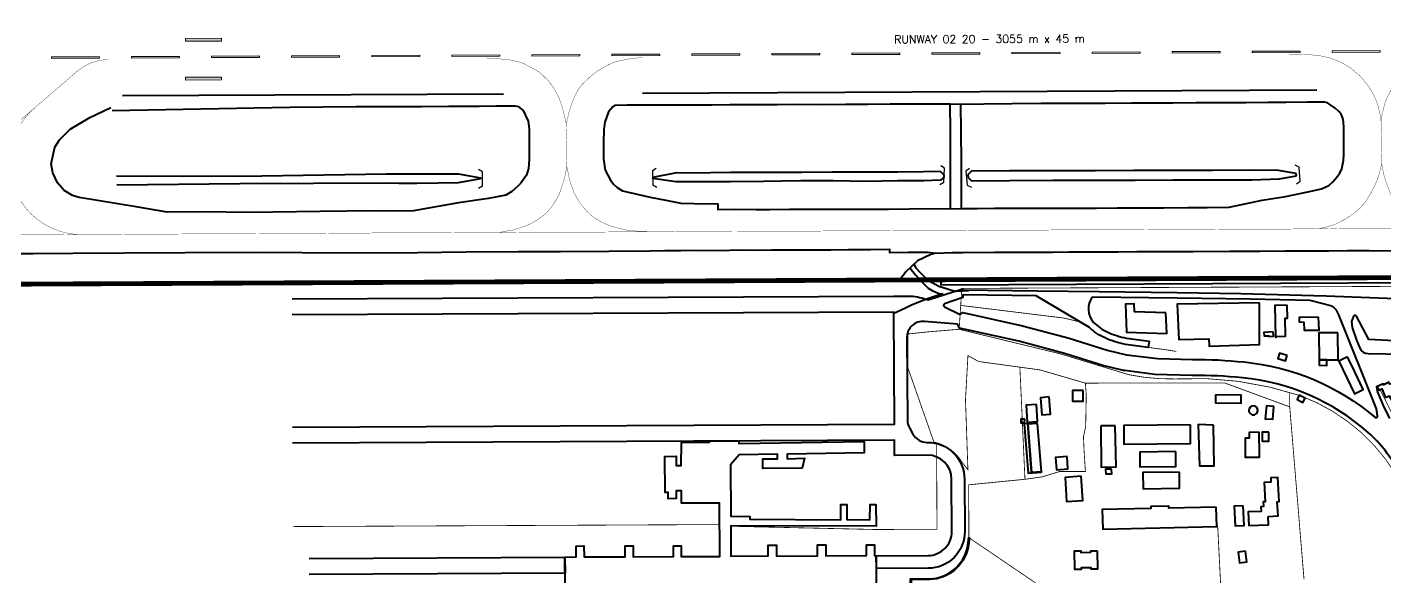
# Model space of a CAD drawing. Header units: metres. Extents: x 428 to 3974, y -4076 to 3914.
# Drawn here: x 1047.599 to 1048.334, y -4051.669 to -4051.371 of the extents above; entities that cross this region are included whole.
import ezdxf

# ---------------------------------------------------------------- set-up
doc = ezdxf.new("R2010")
doc.units = ezdxf.units.M
doc.header["$MEASUREMENT"] = 0
for name, pattern in [('CENTER', [50.8, 31.75, -6.35, 6.35, -6.35]), ('DASHED', [0.75, 0.5, -0.25]), ('HIDDEN', [9.525, 6.35, -3.175])]:
    doc.linetypes.add(name, pattern=pattern)
for name, color, linetype, lineweight in [('C-ANNO-SYMB-1', 253, 'Continuous', 5), ('C-BLDG', 253, 'Continuous', 5), ('C-CLER-AERO', 253, 'Continuous', 5), ('C-FENC-AIRF-SECU', 253, 'DASHED', 0), ('C-NTWK-WATR-AIRF', 253, 'HIDDEN', 0), ('C-ROAD-AIRF', 253, 'Continuous', 5), ('C-RUNN', 253, 'Continuous', 5), ('C-RUNN-CNTR', 253, 'Continuous', 18), ('C-RUNN-MARK', 253, 'Continuous', 0), ('C-RUNW-MARK', 252, 'Continuous', 20), ('C-SHLD', 253, 'Continuous', 5)]:
    doc.layers.add(name, color=color, linetype=linetype, lineweight=lineweight)
for name, color, linetype in [('C-BLDG-TERM', 253, 'Continuous'), ('C-STRM-HEAD WALL', 253, 'Continuous'), ('C-TAXI-OTLN', 4, 'Continuous')]:
    doc.layers.add(name, color=color, linetype=linetype)
doc.styles.add('ADPI R', font='swiss.ttf')
doc.styles.add('VPP-MFME-01$0$Standard', font='txt')
doc.linetypes.add('OLS', pattern='A,4,-2,4,-2,["OLS",ADPI R,S=1.2,R=0,X=-1.7,Y=-0.5],-2,4,-2,4,-2', length=26)

# ---------------------------------------------------------------- blocks, each defined once
blk = doc.blocks.new('Kholsi_Close-flat-1')
at = {"layer": 'C-STRM-HEAD WALL', "ltscale": 0.1}
for points in [[(-0.1, 4.5), (2.35, 6.02)], [(-0.1, 4.5), (0.1, -4.5)], [(0.1, -4.5), (2.61, -5.91)]]:
    blk.add_lwpolyline(points, dxfattribs=at)
blk = doc.blocks.new('Kholsi_Close-flat-2')
at = {"layer": 'C-STRM-HEAD WALL', "ltscale": 0.1}
for points in [[(-0.26, 4.49), (-2.82, 5.81)], [(0.26, -4.49), (-0.26, 4.49)], [(0.26, -4.49), (-2.13, -6.1)]]:
    blk.add_lwpolyline(points, dxfattribs=at)
blk = doc.blocks.new('Kholsi_Close-flat-7')
at = {"layer": 'C-STRM-HEAD WALL', "ltscale": 0.1}
for points in [[(0.02, 4.5), (-2.46, 5.97)], [(-0.02, -4.5), (0.02, 4.5)], [(-0.02, -4.5), (-2.5, -5.96)]]:
    blk.add_lwpolyline(points, dxfattribs=at)
blk = doc.blocks.new('Kholsi_Close-flat-8')
at = {"layer": 'C-STRM-HEAD WALL', "ltscale": 0.1}
for points in [[(0.22, 4.49), (-2.18, 6.08)], [(-0.22, -4.49), (0.22, 4.49)], [(-0.22, -4.49), (-2.77, -5.83)]]:
    blk.add_lwpolyline(points, dxfattribs=at)
blk = doc.blocks.new('Kholsi_Close-flat-9')
at = {"layer": 'C-STRM-HEAD WALL', "ltscale": 0.1}
for points in [[(-0.43, 4.48), (1.9, 6.17)], [(-0.43, 4.48), (0.43, -4.48)], [(0.43, -4.48), (3.04, -5.7)]]:
    blk.add_lwpolyline(points, dxfattribs=at)
blk = doc.blocks.new('Sup 2400m-flat-1')
at = {"layer": 'C-RUNW-MARK'}
h = blk.add_hatch(color=256, dxfattribs=at)
h.paths.add_polyline_path([(172.5, 19.65), (172.5, 17.85), (150, 17.85), (150, 19.65)])
h.paths.add_polyline_path([(150, 16.35), (150, 14.55), (172.5, 14.55), (172.5, 16.35)])
h.paths.add_polyline_path([(172.5, 13.05), (172.5, 11.25), (150, 11.25), (150, 13.05)])
h = blk.add_hatch(color=256, dxfattribs=at)
h.paths.add_polyline_path([(322.5, 19.65), (322.5, 17.85), (300, 17.85), (300, 19.65)])
h.paths.add_polyline_path([(300, 16.35), (300, 14.55), (322.5, 14.55), (322.5, 16.35)])
h.paths.add_polyline_path([(322.5, 13.05), (322.5, 11.25), (300, 11.25), (300, 13.05)])
h = blk.add_hatch(color=256, dxfattribs=at)
h.paths.add_polyline_path([(922.5, -13.05), (922.5, -11.25), (900, -11.25), (900, -13.05)])
h.paths.add_polyline_path([(922.5, 13.05), (922.5, 11.25), (900, 11.25), (900, 13.05)])
h.paths.add_polyline_path([(772.5, -13.05), (772.5, -11.25), (750, -11.25), (750, -13.05)])
h.paths.add_polyline_path([(772.5, 13.05), (772.5, 11.25), (750, 11.25), (750, 13.05)])
h.paths.add_polyline_path([(622.5, -16.35), (622.5, -14.55), (600, -14.55), (600, -16.35)])
h.paths.add_polyline_path([(600, -13.05), (600, -11.25), (622.5, -11.25), (622.5, -13.05)])
h.paths.add_polyline_path([(622.5, 16.35), (622.5, 14.55), (600, 14.55), (600, 16.35)])
h.paths.add_polyline_path([(600, 13.05), (600, 11.25), (622.5, 11.25), (622.5, 13.05)])
h = blk.add_hatch(color=256, dxfattribs=at)
h.paths.add_polyline_path([(172.5, -19.65), (172.5, -17.85), (150, -17.85), (150, -19.65)])
h.paths.add_polyline_path([(150, -16.35), (150, -14.55), (172.5, -14.55), (172.5, -16.35)])
h.paths.add_polyline_path([(172.5, -13.05), (172.5, -11.25), (150, -11.25), (150, -13.05)])
h = blk.add_hatch(color=256, dxfattribs=at)
h.paths.add_polyline_path([(322.5, -19.65), (322.5, -17.85), (300, -17.85), (300, -19.65)])
h.paths.add_polyline_path([(300, -16.35), (300, -14.55), (322.5, -14.55), (322.5, -16.35)])
h.paths.add_polyline_path([(322.5, -13.05), (322.5, -11.25), (300, -11.25), (300, -13.05)])
for points in [[(172.5, 19.65), (172.5, 17.85), (150, 17.85), (150, 19.65)], [(322.5, 19.65), (322.5, 17.85), (300, 17.85), (300, 19.65)], [(150, 16.35), (150, 14.55), (172.5, 14.55), (172.5, 16.35)], [(172.5, 13.05), (172.5, 11.25), (150, 11.25), (150, 13.05)], [(300, 16.35), (300, 14.55), (322.5, 14.55), (322.5, 16.35)], [(322.5, 13.05), (322.5, 11.25), (300, 11.25), (300, 13.05)], [(622.5, 16.35), (622.5, 14.55), (600, 14.55), (600, 16.35)], [(600, 13.05), (600, 11.25), (622.5, 11.25), (622.5, 13.05)], [(772.5, 13.05), (772.5, 11.25), (750, 11.25), (750, 13.05)], [(922.5, 13.05), (922.5, 11.25), (900, 11.25), (900, 13.05)], [(172.5, -13.05), (172.5, -11.25), (150, -11.25), (150, -13.05)], [(150, -16.35), (150, -14.55), (172.5, -14.55), (172.5, -16.35)], [(322.5, -13.05), (322.5, -11.25), (300, -11.25), (300, -13.05)], [(300, -16.35), (300, -14.55), (322.5, -14.55), (322.5, -16.35)], [(600, -13.05), (600, -11.25), (622.5, -11.25), (622.5, -13.05)], [(622.5, -16.35), (622.5, -14.55), (600, -14.55), (600, -16.35)], [(772.5, -13.05), (772.5, -11.25), (750, -11.25), (750, -13.05)], [(922.5, -13.05), (922.5, -11.25), (900, -11.25), (900, -13.05)], [(172.5, -19.65), (172.5, -17.85), (150, -17.85), (150, -19.65)], [(322.5, -19.65), (322.5, -17.85), (300, -17.85), (300, -19.65)]]:
    blk.add_lwpolyline(points, close=True, dxfattribs=at)
blk = doc.blocks.new('*U20')
at = {"layer": 'C-RUNN-MARK'}
for points in [[(634487.42, 3065520.12), (634486.58, 3065520.44), (634475.64, 3065492.51), (634476.47, 3065492.18)], [(634469.18, 3065473.56), (634468.34, 3065473.89), (634457.39, 3065445.96), (634458.23, 3065445.63)], [(634450.93, 3065427.01), (634450.1, 3065427.34), (634439.15, 3065399.41), (634439.99, 3065399.08)], [(634432.69, 3065380.46), (634431.85, 3065380.79), (634420.91, 3065352.85), (634421.74, 3065352.52)], [(634414.45, 3065333.9), (634413.61, 3065334.23), (634402.66, 3065306.3), (634403.5, 3065305.97)], [(634396.2, 3065287.35), (634395.37, 3065287.68), (634384.42, 3065259.75), (634385.26, 3065259.42)], [(634377.96, 3065240.8), (634377.12, 3065241.13), (634366.18, 3065213.19), (634367.02, 3065212.87)], [(634359.72, 3065194.24), (634358.88, 3065194.57), (634347.93, 3065166.64), (634348.77, 3065166.31)], [(634341.48, 3065147.69), (634340.64, 3065148.02), (634329.69, 3065120.09), (634330.53, 3065119.76)], [(634323.23, 3065101.14), (634322.39, 3065101.47), (634311.45, 3065073.53), (634312.29, 3065073.21)], [(634304.99, 3065054.59), (634304.15, 3065054.91), (634293.21, 3065026.98), (634294.04, 3065026.65)], [(634286.75, 3065008.03), (634285.91, 3065008.36), (634274.96, 3064980.43), (634275.8, 3064980.1)], [(634268.5, 3064961.48), (634267.67, 3064961.81), (634256.72, 3064933.88), (634257.56, 3064933.55)], [(634250.26, 3064914.93), (634249.42, 3064915.25), (634238.48, 3064887.32), (634239.31, 3064886.99)], [(634232.02, 3064868.37), (634231.18, 3064868.7), (634220.23, 3064840.77), (634221.07, 3064840.44)], [(634213.77, 3064821.82), (634212.94, 3064822.15), (634201.99, 3064794.22), (634202.83, 3064793.89)], [(634195.53, 3064775.27), (634194.69, 3064775.59), (634183.75, 3064747.66), (634184.59, 3064747.33)]]:
    blk.add_hatch(color=256, dxfattribs=at).paths.add_polyline_path(points)
for points in [[(634486.58, 3065520.44), (634475.64, 3065492.51), (634476.47, 3065492.18), (634487.42, 3065520.12)], [(634468.34, 3065473.89), (634457.39, 3065445.96), (634458.23, 3065445.63), (634469.18, 3065473.56)], [(634450.1, 3065427.34), (634439.15, 3065399.41), (634439.99, 3065399.08), (634450.93, 3065427.01)], [(634431.85, 3065380.79), (634420.91, 3065352.85), (634421.74, 3065352.52), (634432.69, 3065380.46)], [(634413.61, 3065334.23), (634402.66, 3065306.3), (634403.5, 3065305.97), (634414.45, 3065333.9)], [(634395.37, 3065287.68), (634384.42, 3065259.75), (634385.26, 3065259.42), (634396.2, 3065287.35)], [(634377.12, 3065241.13), (634366.18, 3065213.19), (634367.02, 3065212.87), (634377.96, 3065240.8)], [(634358.88, 3065194.57), (634347.93, 3065166.64), (634348.77, 3065166.31), (634359.72, 3065194.24)], [(634340.64, 3065148.02), (634329.69, 3065120.09), (634330.53, 3065119.76), (634341.48, 3065147.69)], [(634322.39, 3065101.47), (634311.45, 3065073.53), (634312.29, 3065073.21), (634323.23, 3065101.14)], [(634304.15, 3065054.91), (634293.21, 3065026.98), (634294.04, 3065026.65), (634304.99, 3065054.59)], [(634285.91, 3065008.36), (634274.96, 3064980.43), (634275.8, 3064980.1), (634286.75, 3065008.03)], [(634267.67, 3064961.81), (634256.72, 3064933.88), (634257.56, 3064933.55), (634268.5, 3064961.48)], [(634249.42, 3064915.25), (634238.48, 3064887.32), (634239.31, 3064886.99), (634250.26, 3064914.93)], [(634231.18, 3064868.7), (634220.23, 3064840.77), (634221.07, 3064840.44), (634232.02, 3064868.37)], [(634212.94, 3064822.15), (634201.99, 3064794.22), (634202.83, 3064793.89), (634213.77, 3064821.82)], [(634194.69, 3064775.59), (634183.75, 3064747.66), (634184.59, 3064747.33), (634195.53, 3064775.27)]]:
    blk.add_lwpolyline(points, close=True, dxfattribs=at)

msp = doc.modelspace()

# ---------------------------------------------------------------- linework, layer by layer
at = {"layer": 'C-BLDG', "lineweight": 40}
for points in [[(1048.21541, -4051.52587), (1048.19851, -4051.5254), (1048.19838, -4051.52107), (1048.1937, -4051.52116), (1048.19416, -4051.5364), (1048.2159, -4051.53707)], [(1048.26608, -4051.52042), (1048.22166, -4051.52111), (1048.22251, -4051.54037), (1048.23875, -4051.53993), (1048.23888, -4051.54383), (1048.26622, -4051.54308)], [(1048.28106, -4051.52172), (1048.27447, -4051.52192), (1048.27485, -4051.53903), (1048.27523, -4051.539), (1048.27522, -4051.53876), (1048.28025, -4051.53852), (1048.27995, -4051.52876), (1048.28121, -4051.52871)], [(1048.29816, -4051.52814), (1048.28765, -4051.52838), (1048.28761, -4051.53077), (1048.29014, -4051.53087), (1048.29024, -4051.53527), (1048.29844, -4051.53526)], [(1048.27353, -4051.53623), (1048.2685, -4051.53646), (1048.26862, -4051.53841), (1048.27113, -4051.53827), (1048.27122, -4051.53866), (1048.27368, -4051.53857)], [(1048.30853, -4051.53666), (1048.29834, -4051.53678), (1048.29848, -4051.55138), (1048.30262, -4051.55135), (1048.30865, -4051.55132)], [(1048.28111, -4051.54906), (1048.27689, -4051.54767), (1048.27598, -4051.55051), (1048.2802, -4051.5519)], [(1048.30262, -4051.55135), (1048.29848, -4051.55138), (1048.29846, -4051.55427), (1048.30259, -4051.55433)], [(1048.31384, -4051.54975), (1048.30907, -4051.55212), (1048.31753, -4051.56967), (1048.3223, -4051.56731), (1048.31752, -4051.55739)], [(1048.17063, -4051.56787), (1048.1649, -4051.56786), (1048.16489, -4051.57371), (1048.17063, -4051.57372)], [(1048.35162, -4051.56971), (1048.34141, -4051.56939), (1048.33843, -4051.56376), (1048.33747, -4051.56431), (1048.33664, -4051.56451), (1048.33613, -4051.56349), (1048.33333, -4051.56491), (1048.33301, -4051.56426), (1048.32979, -4051.56572), (1048.33072, -4051.5677), (1048.33231, -4051.56704), (1048.33434, -4051.57178), (1048.3352, -4051.57142), (1048.33633, -4051.57081), (1048.33841, -4051.57443), (1048.35162, -4051.57541)], [(1048.1454, -4051.57555), (1048.13985, -4051.5759), (1048.14046, -4051.58513), (1048.14599, -4051.58478)], [(1048.15238, -4051.57141), (1048.14767, -4051.57183), (1048.14828, -4051.58113), (1048.15299, -4051.58071)], [(1048.25624, -4051.57034), (1048.2424, -4051.57051), (1048.24241, -4051.57465), (1048.2562, -4051.57475)], [(1048.29081, -4051.57199), (1048.28765, -4051.5705), (1048.28644, -4051.57286), (1048.28961, -4051.57435)], [(1048.27398, -4051.57652), (1048.26987, -4051.57622), (1048.26925, -4051.58317), (1048.27336, -4051.58347)], [(1048.13908, -4051.58343), (1048.13697, -4051.58338), (1048.13693, -4051.58536), (1048.13904, -4051.58541)], [(1048.14074, -4051.58586), (1048.13875, -4051.58602), (1048.14097, -4051.61263), (1048.14812, -4051.61203), (1048.14811, -4051.61193), (1048.1428, -4051.61225)], [(1048.14593, -4051.58576), (1048.14076, -4051.58607), (1048.1428, -4051.61225), (1048.14811, -4051.61193)], [(1048.18811, -4051.58697), (1048.18049, -4051.58708), (1048.18018, -4051.58734), (1048.18051, -4051.6095), (1048.18855, -4051.60929)], [(1048.22876, -4051.58642), (1048.19267, -4051.58684), (1048.19273, -4051.59696), (1048.22882, -4051.59654)], [(1048.2413, -4051.58668), (1048.23297, -4051.58632), (1048.23362, -4051.60862), (1048.24168, -4051.60863)], [(1048.26603, -4051.59046), (1048.26059, -4051.59057), (1048.26063, -4051.5937), (1048.25835, -4051.59378), (1048.25843, -4051.60406), (1048.26613, -4051.60407), (1048.26612, -4051.60263)], [(1048.2712, -4051.59052), (1048.26764, -4051.5905), (1048.26762, -4051.5953), (1048.27119, -4051.59532)], [(1048.16199, -4051.60365), (1048.15582, -4051.6042), (1048.15631, -4051.61086), (1048.16249, -4051.6103)], [(1048.22084, -4051.60098), (1048.20132, -4051.60127), (1048.20138, -4051.60932), (1048.2209, -4051.60902)], [(1048.18609, -4051.61047), (1048.18271, -4051.61054), (1048.18292, -4051.61303), (1048.1862, -4051.613)], [(1048.22279, -4051.61207), (1048.20308, -4051.61236), (1048.20322, -4051.62115), (1048.22293, -4051.62086)], [(1048.16969, -4051.61437), (1048.16094, -4051.61495), (1048.16173, -4051.62799), (1048.17052, -4051.62743)], [(1048.27085, -4051.63619), (1048.27622, -4051.63582), (1048.2757, -4051.62811), (1048.27678, -4051.62807), (1048.276, -4051.61498), (1048.27224, -4051.6151), (1048.27235, -4051.61757), (1048.26873, -4051.61775), (1048.26928, -4051.62812), (1048.2682, -4051.62824), (1048.26837, -4051.63074), (1048.26685, -4051.63088), (1048.267, -4051.63341), (1048.26007, -4051.63351), (1048.26036, -4051.64107), (1048.27101, -4051.64062)], [(1048.2427, -4051.63114), (1048.21714, -4051.63164), (1048.21707, -4051.63052), (1048.20731, -4051.63071), (1048.20738, -4051.63183), (1048.18105, -4051.63235), (1048.18138, -4051.64306), (1048.24296, -4051.64154)], [(1048.25733, -4051.63033), (1048.25243, -4051.63048), (1048.2529, -4051.64112), (1048.2578, -4051.64097)], [(1048.17846, -4051.6548), (1048.17839, -4051.6548), (1048.17469, -4051.65485), (1048.17469, -4051.65563), (1048.16969, -4051.6557), (1048.16969, -4051.65492), (1048.16585, -4051.65497), (1048.16605, -4051.66463), (1048.16982, -4051.66458), (1048.1698, -4051.6638), (1048.1748, -4051.66374), (1048.17482, -4051.66452), (1048.17859, -4051.66446)], [(1048.25853, -4051.65486), (1048.25457, -4051.6554), (1048.25532, -4051.66111), (1048.25928, -4051.66057)]]:
    msp.add_lwpolyline(points, close=True, dxfattribs=at)
for points in [[(1048.26036, -4051.57872, 1), (1048.2652, -4051.57869, 1)], [(1048.10886, -4051.64757), (1048.1092, -4051.64762), (1048.10841, -4051.65293, -0.339009), (1048.08778, -4051.67024), (1048.07761, -4051.67029), (1048.07764, -4051.67853), (1048.0773, -4051.67853), (1048.07727, -4051.66994), (1048.08777, -4051.66989, 0.338767), (1048.10806, -4051.65287), (1048.10886, -4051.64757)]]:
    msp.add_lwpolyline(points, format="xyb", close=True, dxfattribs=at)
at = {"layer": 'C-BLDG-TERM', "lineweight": 40}
msp.add_lwpolyline([(1047.89029, -4051.67385), (1047.89024, -4051.65805), (1047.89625, -4051.65803), (1047.89623, -4051.65209), (1047.90054, -4051.65208), (1047.90056, -4051.65802), (1047.92288, -4051.65794), (1047.92286, -4051.65201), (1047.92715, -4051.65199), (1047.92718, -4051.65792), (1047.94891, -4051.65782), (1047.94889, -4051.65192), (1047.95316, -4051.65191), (1047.95318, -4051.6578), (1047.97407, -4051.65784), (1047.97407, -4051.65784), (1047.97396, -4051.62888), (1047.95333, -4051.62881), (1047.95328, -4051.62216), (1047.9504, -4051.62217), (1047.95042, -4051.62645), (1047.9461, -4051.62647), (1047.94609, -4051.6231), (1047.94444, -4051.6231), (1047.94436, -4051.60355), (1047.95034, -4051.60352), (1047.95036, -4051.60852), (1047.95319, -4051.60851), (1047.95324, -4051.59604), (1047.96848, -4051.59591), (1047.96847, -4051.59533), (1047.98434, -4051.59521), (1047.98436, -4051.59658), (1048.05224, -4051.59559), (1048.05226, -4051.60168), (1048.01052, -4051.60229), (1048.01048, -4051.60486), (1048.01981, -4051.60454), (1048.0186, -4051.61002), (1047.99741, -4051.61018), (1047.99735, -4051.60494), (1048.00535, -4051.60489), (1048.00534, -4051.60236), (1047.98445, -4051.60267), (1047.97979, -4051.60822), (1047.97994, -4051.636), (1047.99037, -4051.63609), (1047.99023, -4051.63764), (1048.03949, -4051.63787), (1048.03957, -4051.62969), (1048.04271, -4051.62965), (1048.04285, -4051.63781), (1048.05524, -4051.63786), (1048.05534, -4051.62965), (1048.05856, -4051.6296), (1048.05866, -4051.64129), (1047.97996, -4051.64119), (1047.97998, -4051.65755), (1048.00027, -4051.65746), (1048.00024, -4051.65158), (1048.00472, -4051.65157), (1048.00474, -4051.6575), (1048.02688, -4051.65738), (1048.02686, -4051.6515), (1048.03135, -4051.65149), (1048.03136, -4051.65737), (1048.0535, -4051.6573), (1048.05349, -4051.65141), (1048.05779, -4051.6514), (1048.05781, -4051.65723), (1048.05875, -4051.65736), (1048.05873, -4051.67307)], dxfattribs=at)
at = {"layer": 'C-CLER-AERO', "linetype": 'OLS', "lineweight": 40, "const_width": 0.0026, "flags": 128}
msp.add_lwpolyline([(1046.85256, -4051.27128), (1049.49505, -4051.25876), (1049.49624, -4051.50134), (1046.85371, -4051.51387), (1046.85256, -4051.27128)], close=True, dxfattribs=at)
at = {"layer": 'C-FENC-AIRF-SECU', "lineweight": 40, "ltscale": 0.2, "const_width": 0.000433, "flags": 128}
for points in [[(1049.13173, -4051.5078), (1048.105, -4051.51266)], [(1048.105, -4051.51266), (1048.1036, -4051.53479)], [(1047.97996, -4051.64139), (1048.05867, -4051.64316), (1048.09159, -4051.64301), (1048.09137, -4051.59628), (1048.0899, -4051.59582), (1048.07586, -4051.55568), (1048.07577, -4051.53733), (1048.08678, -4051.53617), (1048.1036, -4051.53479)], [(1048.10872, -4051.61897), (1048.1392, -4051.61597), (1048.13645, -4051.55529), (1048.14731, -4051.55676)], [(1048.14731, -4051.55676), (1048.1719, -4051.56392), (1048.24727, -4051.56382), (1048.2825, -4051.57677), (1048.28247, -4051.56892)], [(1048.1392, -4051.61597), (1048.14883, -4051.61459), (1048.15796, -4051.61177), (1048.17192, -4051.61174), (1048.17122, -4051.60087), (1048.17085, -4051.59295), (1048.17206, -4051.58759), (1048.17237, -4051.57057), (1048.17191, -4051.56393)], [(1048.2825, -4051.57677), (1048.29025, -4051.67019)], [(1048.10886, -4051.64757), (1048.10872, -4051.61897)], [(1047.974, -4051.64048), (1047.74302, -4051.64157)], [(1048.24297, -4051.64108), (1048.2435, -4051.64106), (1048.24565, -4051.68377)], [(1048.1616, -4051.6834), (1048.10886, -4051.64757)]]:
    msp.add_lwpolyline(points, dxfattribs=at)
for points in [[(1048.10444, -4051.52186), (1048.16037, -4051.52871), (1048.16892, -4051.5308), (1048.1746, -4051.53424, 0.069344), (1048.18173, -4051.53904, 0.063344), (1048.19353, -4051.54302), (1048.20596, -4051.5446), (1048.21552, -4051.54586), (1048.22115, -4051.54678)], [(1048.1036, -4051.53479), (1048.15827, -4051.54804), (1048.1955, -4051.55939, 0.055323), (1048.22027, -4051.56165, -0.094697), (1048.28819, -4051.57072, -0.217915), (1048.34825, -4051.63039, 0.214899), (1048.37953, -4051.65217), (1048.82014, -4051.67885)], [(1048.13645, -4051.55529), (1048.1142, -4051.55223), (1048.10834, -4051.54905), (1048.10701, -4051.57289), (1048.10833, -4051.61085), (1048.10509, -4051.60665, 0.210377), (1048.0899, -4051.59582, 18705.798356)], [(1048.48645, -4051.64563), (1048.38119, -4051.63925, -0.239704), (1048.35811, -4051.62087), (1048.3314, -4051.56742)]]:
    msp.add_lwpolyline(points, format="xyb", dxfattribs=at)
at = {"layer": 'C-NTWK-WATR-AIRF', "lineweight": 40}
msp.add_line((1048.09368, -4051.50833), (1048.09369, -4051.51093), dxfattribs=at)
at = {"layer": 'C-NTWK-WATR-AIRF', "lineweight": 40, "flags": 128}
msp.add_lwpolyline([(1047.64758, -4051.45175), (1047.71491, -4051.45187), (1047.79351, -4051.45069), (1047.80065, -4051.45072), (1047.81006, -4051.45058), (1047.8216, -4051.45059), (1047.8327, -4051.45064), (1047.84448, -4051.45277), (1047.84447, -4051.45328), (1047.83243, -4051.45548), (1047.82161, -4051.45576), (1047.81006, -4051.45584), (1047.80025, -4051.45585), (1047.79426, -4051.45566), (1047.71425, -4051.45597), (1047.64762, -4051.45671)], dxfattribs=at)
for points in [[(1048.09523, -4051.45248), (1048.09466, -4051.45316), (1048.09344, -4051.45399), (1048.08444, -4051.45436), (1048.07021, -4051.4544), (1048.0532, -4051.45482), (1048.03545, -4051.4545), (1048.01794, -4051.45446), (1047.99775, -4051.45487), (1047.9796, -4051.45496), (1047.95879, -4051.45489), (1047.95027, -4051.4549), (1047.93787, -4051.45311), (1047.93793, -4051.45248), (1047.95079, -4051.44997), (1047.95809, -4051.45003), (1047.98007, -4051.44981), (1047.9977, -4051.44979), (1048.01836, -4051.44971), (1048.03509, -4051.44963), (1048.05321, -4051.44961), (1048.07041, -4051.4495), (1048.0842, -4051.44945), (1048.09324, -4051.44913), (1048.09521, -4051.4512)], [(1048.28621, -4051.45178), (1048.28606, -4051.45047), (1048.27645, -4051.44891), (1048.26105, -4051.44867), (1048.24091, -4051.44879), (1048.21916, -4051.44892), (1048.19812, -4051.44887), (1048.17727, -4051.44895), (1048.15411, -4051.4491), (1048.13107, -4051.44906), (1048.11032, -4051.44919), (1048.10837, -4051.45116), (1048.10839, -4051.45257), (1048.11032, -4051.45448), (1048.1309, -4051.45423), (1048.15424, -4051.45415), (1048.17771, -4051.45413), (1048.19889, -4051.45405), (1048.21946, -4051.45396), (1048.24215, -4051.45386), (1048.26201, -4051.45388), (1048.27673, -4051.45342)]]:
    msp.add_lwpolyline(points, close=True, dxfattribs=at)
at = {"layer": 'C-NTWK-WATR-AIRF', "lineweight": 40}
for points in [[(1048.78915, -4051.44623, -0.241082), (1048.73184, -4051.504, -0.048428), (1048.71442, -4051.50539), (1048.09368, -4051.50833)], [(1048.7901, -4051.45142, -0.228219), (1048.73247, -4051.50653, -0.048841), (1048.71441, -4051.50799), (1048.09369, -4051.51093)]]:
    msp.add_lwpolyline(points, format="xyb", dxfattribs=at)
at = {"layer": 'C-ROAD-AIRF', "lineweight": 40}
for points in [[(1048.09894, -4051.46949), (1048.09896, -4051.45716), (1048.09894, -4051.4448), (1048.09887, -4051.42725), (1048.09864, -4051.41289)], [(1048.10432, -4051.41303), (1048.10444, -4051.42761), (1048.10462, -4051.44449), (1048.10466, -4051.45657), (1048.10474, -4051.46939)], [(1048.09097, -4051.49351), (1048.08819, -4051.49439), (1048.08103, -4051.49777), (1048.07483, -4051.50354), (1048.07084, -4051.50896)], [(1048.07695, -4051.50157), (1048.07997, -4051.50522), (1048.08188, -4051.50748), (1048.08433, -4051.51003), (1048.08686, -4051.51244), (1048.08901, -4051.51382), (1048.09103, -4051.51476), (1048.09282, -4051.51545), (1048.09456, -4051.51561), (1048.08537, -4051.51866), (1048.07771, -4051.52172), (1048.07452, -4051.52336), (1048.06818, -4051.52615)], [(1048.10889, -4051.51394), (1048.1022, -4051.51439), (1048.10009, -4051.51388), (1048.09788, -4051.51331), (1048.09251, -4051.51166), (1048.0886, -4051.50939), (1048.08495, -4051.50665), (1048.08257, -4051.504), (1048.08027, -4051.50175), (1048.07937, -4051.49966)], [(1047.74277, -4051.58769), (1048.06851, -4051.58614), (1048.06822, -4051.5255), (1047.74257, -4051.52704)], [(1048.33612, -4051.5635), (1048.33335, -4051.56492), (1048.33305, -4051.56425), (1048.3294, -4051.56588), (1048.33002, -4051.56888), (1048.33309, -4051.57596), (1048.33654, -4051.58308)], [(1047.75177, -4051.65881), (1047.89024, -4051.65816), (1047.89028, -4051.66682), (1047.75181, -4051.66748)]]:
    msp.add_lwpolyline(points, dxfattribs=at)
for points in [[(1047.74263, -4051.51838), (1048.06818, -4051.51683), (1048.07744, -4051.51679, -0.051699), (1048.0868, -4051.51876), (1048.10548, -4051.51296), (1048.10548, -4051.51346), (1048.14591, -4051.51389), (1048.17939, -4051.5143), (1048.22163, -4051.5149), (1048.25599, -4051.51534), (1048.30226, -4051.5167), (1048.36358, -4051.51906)], [(1048.34167, -4051.6122, 0.092911), (1048.32489, -4051.59061, 0.158771), (1048.2569, -4051.5611, 0.027446), (1048.22971, -4051.55972), (1048.2095, -4051.55917), (1048.19329, -4051.55718, -0.027327), (1048.19189, -4051.55693), (1048.18137, -4051.55444), (1048.16069, -4051.54796), (1048.13582, -4051.5413), (1048.10377, -4051.53412), (1048.10275, -4051.5321), (1048.08476, -4051.53054, 0.441232), (1048.07535, -4051.53921), (1048.07556, -4051.58391, 0.125245), (1048.07663, -4051.58804), (1048.07854, -4051.59151, 0.274717), (1048.08617, -4051.59599), (1048.08643, -4051.59599, -0.414214), (1048.10645, -4051.61583), (1048.10658, -4051.64414, -0.414214), (1048.08675, -4051.66416), (1048.05878, -4051.66429), (1048.05875, -4051.65736), (1048.08672, -4051.65723, 0.414214), (1048.09965, -4051.64417), (1048.09952, -4051.61586, 0.41421), (1048.08646, -4051.60292), (1048.08643, -4051.60292), (1048.06859, -4051.60301), (1048.06855, -4051.59481), (1048.06855, -4051.59481), (1048.06855, -4051.59481), (1047.74281, -4051.59635)], [(1048.3527, -4051.5418), (1048.32529, -4051.54037), (1048.31859, -4051.5277, 0.632251), (1048.31703, -4051.52777), (1048.31586, -4051.53054), (1048.31627, -4051.53389), (1048.31856, -4051.54062), (1048.32045, -4051.54508, 0.295241), (1048.32492, -4051.54792), (1048.37289, -4051.54871)]]:
    msp.add_lwpolyline(points, format="xyb", dxfattribs=at)
msp.add_lwpolyline([(1048.32862, -4051.58238, 0.688083), (1048.33004, -4051.5816), (1048.32951, -4051.57779), (1048.30904, -4051.5269), (1048.30782, -4051.52436), (1048.30628, -4051.52285), (1048.30556, -4051.52224), (1048.29359, -4051.51917), (1048.26106, -4051.5184), (1048.22158, -4051.51794), (1048.17569, -4051.51732, 0.349956), (1048.17628, -4051.53104, 0.094243), (1048.18398, -4051.53632, 0.053951), (1048.1941, -4051.5396), (1048.2064, -4051.54117), (1048.20596, -4051.5446), (1048.19353, -4051.54302, -0.054543), (1048.18258, -4051.53949, -0.090068), (1048.17414, -4051.53381), (1048.14524, -4051.51669), (1048.10549, -4051.51607), (1048.1055, -4051.5175), (1048.09566, -4051.52102, 0.665272), (1048.09558, -4051.52261), (1048.10406, -4051.52671), (1048.10566, -4051.52566), (1048.10566, -4051.52566), (1048.13788, -4051.53289), (1048.16311, -4051.53964), (1048.18367, -4051.54608), (1048.19411, -4051.54855), (1048.21106, -4051.5506), (1048.2298, -4051.55106, -0.027278), (1048.25776, -4051.55248, -0.153367), (1048.32862, -4051.58238, -0.153367)], format="xyb", close=True, dxfattribs=at)
at = {"layer": 'C-RUNN', "lineweight": 40, "ltscale": 0.1}
for points in [[(1047.9322, -4051.40696), (1048.29709, -4051.40523)], [(1047.65077, -4051.40829), (1047.85697, -4051.40731)]]:
    msp.add_lwpolyline(points, dxfattribs=at)
at = {"layer": 'C-RUNN-CNTR', "linetype": 'CENTER', "lineweight": 40, "const_width": 0.000173, "flags": 128}
for points in [[(1047.85472, -4051.48236), (1047.86916, -4051.48228), (1047.88647, -4051.48224), (1047.90536, -4051.48216), (1047.92043, -4051.48209), (1047.93541, -4051.48199), (1047.94411, -4051.48203), (1047.95222, -4051.48191), (1047.96118, -4051.48191), (1047.97283, -4051.48179), (1047.98376, -4051.48176), (1047.99348, -4051.48173), (1048.00284, -4051.48165), (1048.01252, -4051.48161), (1048.02367, -4051.48162), (1048.0346, -4051.48155), (1048.04409, -4051.48149), (1048.05462, -4051.48144), (1048.06597, -4051.48141), (1048.07672, -4051.48134), (1048.08803, -4051.48127), (1048.09797, -4051.48128), (1048.10594, -4051.48124), (1048.11313, -4051.48118), (1048.12239, -4051.48117), (1048.14447, -4051.4811), (1048.15437, -4051.48103), (1048.16328, -4051.48097), (1048.17707, -4051.48093), (1048.18864, -4051.48092), (1048.20047, -4051.48088), (1048.21442, -4051.48082), (1048.2276, -4051.48075), (1048.25015, -4051.48065), (1048.26598, -4051.48055), (1048.27923, -4051.48053), (1048.2907, -4051.48046), (1048.29843, -4051.48027), (1048.30615, -4051.48034), (1048.31404, -4051.48028), (1048.32437, -4051.48027), (1048.33308, -4051.48023), (1048.34446, -4051.48035), (1048.35458, -4051.48017), (1048.35534, -4051.48017), (1048.3619, -4051.48015), (1048.36776, -4051.48013), (1048.36872, -4051.48008), (1048.3759, -4051.48006), (1048.38312, -4051.48003), (1048.38993, -4051.47998), (1048.39699, -4051.47996), (1048.40454, -4051.47992), (1048.41187, -4051.47993), (1048.41898, -4051.47988), (1048.42642, -4051.47985), (1048.43365, -4051.4798), (1048.44118, -4051.4798), (1048.44873, -4051.47973), (1048.45615, -4051.47978), (1048.46313, -4051.47967), (1048.47091, -4051.47969), (1048.47829, -4051.47969), (1048.48838, -4051.47963), (1048.49745, -4051.47958), (1048.50104, -4051.47945), (1048.51547, -4051.47938), (1048.52739, -4051.47934), (1048.53914, -4051.47931), (1048.55121, -4051.47922), (1048.56422, -4051.47916), (1048.57612, -4051.47911), (1048.58738, -4051.47903), (1048.60007, -4051.47902), (1048.61036, -4051.479), (1048.62072, -4051.47896), (1048.63129, -4051.47883), (1048.6464, -4051.47878), (1048.6537, -4051.4788), (1048.66244, -4051.47865), (1048.67879, -4051.47866), (1048.68776, -4051.47864), (1048.69664, -4051.47861), (1048.71145, -4051.47858), (1048.71755, -4051.47855), (1048.72126, -4051.47827), (1048.72455, -4051.47779), (1048.72806, -4051.47696), (1048.73115, -4051.47584), (1048.73431, -4051.47441), (1048.73751, -4051.47266), (1048.74047, -4051.47075), (1048.74288, -4051.4688), (1048.74502, -4051.46668), (1048.74683, -4051.46471), (1048.7485, -4051.4627), (1048.75001, -4051.46065), (1048.75196, -4051.45696), (1048.75311, -4051.45438), (1048.75403, -4051.45216), (1048.75489, -4051.44929), (1048.75548, -4051.44619), (1048.75585, -4051.44351), (1048.75618, -4051.43787), (1048.75656, -4051.43183), (1048.75697, -4051.42535), (1048.75788, -4051.42022), (1048.75874, -4051.41603), (1048.75921, -4051.41398), (1048.75992, -4051.41141), (1048.7606, -4051.40896), (1048.76144, -4051.40666), (1048.76221, -4051.40489), (1048.76303, -4051.40343), (1048.76413, -4051.40149), (1048.76567, -4051.39928), (1048.76754, -4051.39683), (1048.76884, -4051.39523), (1048.77042, -4051.39369), (1048.77154, -4051.39253), (1048.77291, -4051.39141), (1048.7751, -4051.38998), (1048.77729, -4051.38868), (1048.77928, -4051.38764), (1048.78162, -4051.38661), (1048.78485, -4051.38555), (1048.78774, -4051.38483), (1048.78977, -4051.38444), (1048.79181, -4051.38423), (1048.79588, -4051.38414)], [(1047.79328, -4051.48259), (1047.80273, -4051.48257), (1047.81355, -4051.4826), (1047.82246, -4051.48249), (1047.82888, -4051.48249), (1047.83562, -4051.48245), (1047.84989, -4051.48232), (1047.85472, -4051.48236), (1047.85895, -4051.48157), (1047.86214, -4051.48104), (1047.866, -4051.47979), (1047.86941, -4051.47867), (1047.87241, -4051.47724), (1047.87583, -4051.47523), (1047.87838, -4051.47335), (1047.8805, -4051.47152), (1047.88274, -4051.46888), (1047.88505, -4051.4655), (1047.88709, -4051.46187), (1047.88978, -4051.45373), (1047.89066, -4051.44994), (1047.8912, -4051.44641), (1047.89107, -4051.43714), (1047.89094, -4051.43044), (1047.891, -4051.42348), (1047.89238, -4051.4175), (1047.89325, -4051.41452), (1047.89455, -4051.41089), (1047.89633, -4051.40692), (1047.89773, -4051.40455), (1047.89965, -4051.40209), (1047.90352, -4051.39842), (1047.90713, -4051.39551), (1047.91187, -4051.39258), (1047.91559, -4051.39077), (1047.9187, -4051.38971), (1047.9243, -4051.38854), (1047.93238, -4051.38754)], [(1047.891, -4051.42348), (1047.88997, -4051.41946), (1047.88876, -4051.41448), (1047.88724, -4051.41012), (1047.88563, -4051.40689), (1047.88394, -4051.40391), (1047.88109, -4051.40009), (1047.87828, -4051.39738), (1047.87573, -4051.39519), (1047.86767, -4051.39084), (1047.86533, -4051.39004), (1047.86266, -4051.38951), (1047.85995, -4051.38886), (1047.85731, -4051.38856), (1047.85095, -4051.38828), (1047.84773, -4051.38792)], [(1048.36776, -4051.48013), (1048.36241, -4051.47927), (1048.3568, -4051.47762), (1048.3506, -4051.47452), (1048.34812, -4051.47287), (1048.34496, -4051.47044), (1048.34238, -4051.46827), (1048.33993, -4051.46579), (1048.33781, -4051.46286), (1048.33621, -4051.4594), (1048.33485, -4051.45575), (1048.33365, -4051.45199), (1048.33266, -4051.4473), (1048.33228, -4051.44502), (1048.3323, -4051.44171), (1048.33222, -4051.4361), (1048.33211, -4051.43094), (1048.33198, -4051.42494), (1048.33195, -4051.42253), (1048.33174, -4051.42054), (1048.33115, -4051.41708), (1048.33007, -4051.413), (1048.32787, -4051.40777), (1048.32519, -4051.40331), (1048.32104, -4051.39817), (1048.31601, -4051.39375), (1048.31089, -4051.39057), (1048.30461, -4051.388), (1048.29833, -4051.38663), (1048.29403, -4051.38624), (1048.29249, -4051.38616), (1048.29126, -4051.38599), (1048.28224, -4051.38582)], [(1048.37195, -4051.38548), (1048.37061, -4051.38569), (1048.36933, -4051.38588), (1048.36743, -4051.3861), (1048.36294, -4051.38671), (1048.35863, -4051.38792), (1048.35383, -4051.38992), (1048.34966, -4051.39228), (1048.34589, -4051.39505), (1048.34256, -4051.39822), (1048.3399, -4051.4013), (1048.33717, -4051.40546), (1048.33534, -4051.40906), (1048.33388, -4051.41283), (1048.33241, -4051.41913), (1048.33195, -4051.42253)], [(1047.93541, -4051.48199), (1047.92634, -4051.48146), (1047.92327, -4051.48106), (1047.92024, -4051.48029), (1047.91748, -4051.47956), (1047.91517, -4051.47896), (1047.91237, -4051.4778), (1047.90978, -4051.4766), (1047.90727, -4051.47518), (1047.90481, -4051.47351), (1047.902, -4051.47086), (1047.89936, -4051.46775), (1047.89706, -4051.46435), (1047.89517, -4051.46088), (1047.89337, -4051.45594), (1047.89235, -4051.45216), (1047.8912, -4051.44641)], [(1048.33228, -4051.44502), (1048.33153, -4051.44847), (1048.33055, -4051.45198), (1048.32974, -4051.4541), (1048.32814, -4051.45784), (1048.32627, -4051.46132), (1048.32319, -4051.46628), (1048.32049, -4051.46926), (1048.31686, -4051.47226), (1048.31231, -4051.47537), (1048.30688, -4051.47805), (1048.30163, -4051.47964), (1048.29843, -4051.48027)], [(1047.53941, -4051.48411), (1047.57608, -4051.48369), (1047.62005, -4051.48357), (1047.68139, -4051.48321), (1047.72565, -4051.48302), (1047.77131, -4051.4828), (1047.79328, -4051.48259)]]:
    msp.add_lwpolyline(points, dxfattribs=at)
at = {"layer": 'C-RUNN-CNTR', "linetype": 'CENTER', "lineweight": 40, "flags": 128}
msp.add_lwpolyline([(1047.50318, -4051.50083, 0.000173, 0.000173, 0), (1047.62631, -4051.39511, 0.000173, 0.000173, -0.178041), (1047.64312, -4051.38883, 0, 0, 0)], format="xyseb", dxfattribs=at)
at = {"layer": 'C-RUNN-CNTR', "linetype": 'CENTER', "lineweight": 40, "const_width": 0.000173, "flags": 128}
msp.add_lwpolyline([(1047.6032, -4051.41495, 0.698156), (1047.62883, -4051.48351)], format="xyb", dxfattribs=at)
at = {"layer": 'C-SHLD', "lineweight": 40}
for points in [[(1047.64515, -4051.4163), (1047.74125, -4051.41457), (1047.77703, -4051.41421), (1047.80148, -4051.41413), (1047.81255, -4051.41413), (1047.82741, -4051.41407), (1047.84384, -4051.41394), (1047.85309, -4051.4138), (1047.85825, -4051.4138), (1047.8632, -4051.41388)], [(1047.91745, -4051.41362), (1047.91612, -4051.41436), (1047.91386, -4051.41711), (1047.9119, -4051.42264), (1047.91123, -4051.42648), (1047.91111, -4051.43376), (1047.91109, -4051.44276), (1047.91203, -4051.44863), (1047.91495, -4051.45413), (1047.91671, -4051.4564), (1047.91851, -4051.45799), (1047.9213, -4051.4599), (1047.93627, -4051.46333), (1047.94571, -4051.46509), (1047.95291, -4051.46654), (1047.9599, -4051.46665), (1047.97305, -4051.46683), (1047.97298, -4051.46997), (1047.9827, -4051.46984), (1047.99364, -4051.46996), (1048.0012, -4051.46987), (1048.01175, -4051.46984), (1048.02294, -4051.4698), (1048.03519, -4051.46982), (1048.04408, -4051.46978), (1048.0555, -4051.46971), (1048.06535, -4051.46969), (1048.07661, -4051.46961), (1048.08523, -4051.46949), (1048.0981, -4051.4695), (1048.1058, -4051.46938), (1048.11348, -4051.46934), (1048.12271, -4051.4693), (1048.13387, -4051.46926), (1048.14422, -4051.46921), (1048.15474, -4051.46924), (1048.16397, -4051.46914), (1048.17784, -4051.46914), (1048.18904, -4051.46912), (1048.2002, -4051.46901), (1048.21412, -4051.46897), (1048.22739, -4051.46886), (1048.2378, -4051.46878), (1048.24967, -4051.46872), (1048.26753, -4051.46494), (1048.28017, -4051.46283), (1048.29229, -4051.46042), (1048.29978, -4051.45874), (1048.30362, -4051.45694), (1048.3059, -4051.45499), (1048.3079, -4051.45264), (1048.30954, -4051.45024), (1048.31066, -4051.44796), (1048.31125, -4051.44526), (1048.31156, -4051.44345), (1048.31171, -4051.43991), (1048.31179, -4051.42973), (1048.31175, -4051.42574), (1048.31162, -4051.42241), (1048.31143, -4051.42117), (1048.31114, -4051.42006), (1048.31029, -4051.41834), (1048.309, -4051.41686), (1048.30711, -4051.41517), (1048.30483, -4051.41351), (1048.30293, -4051.41213), (1048.30139, -4051.41188)], [(1048.30139, -4051.41188), (1048.29211, -4051.4119), (1048.28048, -4051.41199), (1048.27069, -4051.41206), (1048.25884, -4051.41218), (1048.24766, -4051.41218), (1048.23191, -4051.41223), (1048.21929, -4051.41234), (1048.21031, -4051.41236), (1048.19681, -4051.41243), (1048.18264, -4051.41254), (1048.17135, -4051.41259), (1048.15872, -4051.41257), (1048.148, -4051.41265), (1048.13231, -4051.41278), (1048.11686, -4051.4129), (1048.10432, -4051.41303), (1048.09864, -4051.41289), (1048.07829, -4051.41297), (1048.06632, -4051.413), (1048.05398, -4051.41304), (1048.04232, -4051.4131), (1048.02658, -4051.41326), (1048.01549, -4051.41319), (1048.00525, -4051.41328), (1047.99016, -4051.41333), (1047.97951, -4051.41337), (1047.96999, -4051.41345), (1047.95859, -4051.41343), (1047.94801, -4051.41342), (1047.93727, -4051.41352), (1047.92445, -4051.41347), (1047.92383, -4051.41344), (1047.91745, -4051.41362)]]:
    msp.add_lwpolyline(points, dxfattribs=at)
at = {"layer": 'C-TAXI-OTLN', "color": 253, "lineweight": 40}
for points in [[(1047.8632, -4051.41388), (1047.86487, -4051.41411), (1047.86766, -4051.41638), (1047.87026, -4051.42215), (1047.87081, -4051.4262), (1047.87094, -4051.44283), (1047.87056, -4051.44773), (1047.86935, -4051.4513), (1047.86629, -4051.45571), (1047.86456, -4051.45755), (1047.86154, -4051.46028), (1047.85819, -4051.46221), (1047.84883, -4051.46391), (1047.83262, -4051.4664), (1047.80831, -4051.47069), (1047.79769, -4051.47093), (1047.78647, -4051.47067), (1047.7578, -4051.47101), (1047.71937, -4051.47154), (1047.69404, -4051.47127), (1047.67486, -4051.47134), (1047.65809, -4051.46848), (1047.6273, -4051.46345)], [(1047.61923, -4051.45966), (1047.61558, -4051.45553), (1047.61298, -4051.45008), (1047.61218, -4051.4452), (1047.61421, -4051.43624), (1047.6166, -4051.43232), (1047.62245, -4051.42641), (1047.63304, -4051.42019), (1047.6445, -4051.41482)], [(1047.6273, -4051.46345), (1047.62378, -4051.46242), (1047.61923, -4051.45966)], [(1047.57186, -4051.49384), (1047.60236, -4051.49373), (1047.62386, -4051.49362), (1047.65185, -4051.4934), (1047.68471, -4051.49319), (1047.72529, -4051.49304), (1047.7705, -4051.49337), (1047.8104, -4051.49319), (1047.83653, -4051.49295), (1047.86495, -4051.49266), (1047.88788, -4051.49269), (1047.914, -4051.49246), (1047.93596, -4051.49228), (1047.94424, -4051.4921), (1047.95294, -4051.49207), (1047.96064, -4051.49202), (1047.97586, -4051.4921), (1047.98298, -4051.49186), (1047.99358, -4051.49198), (1048.00199, -4051.49186), (1048.01343, -4051.49178), (1048.02394, -4051.49169), (1048.03405, -4051.4917), (1048.04361, -4051.49161), (1048.05556, -4051.49152), (1048.06597, -4051.49136), (1048.06592, -4051.49326), (1048.07625, -4051.49308), (1048.08656, -4051.49308), (1048.09097, -4051.49351), (1048.09968, -4051.49319), (1048.10572, -4051.49314), (1048.12289, -4051.49307), (1048.13491, -4051.49304), (1048.14542, -4051.49302), (1048.15437, -4051.49297), (1048.16314, -4051.49283), (1048.177, -4051.49285), (1048.1895, -4051.49288), (1048.19969, -4051.49275), (1048.21365, -4051.49266), (1048.23025, -4051.49259), (1048.24988, -4051.49255), (1048.26655, -4051.49242), (1048.27982, -4051.49234), (1048.29174, -4051.49232), (1048.30366, -4051.49235), (1048.31383, -4051.49222), (1048.32557, -4051.49214), (1048.33201, -4051.4923), (1048.33955, -4051.49209)]]:
    msp.add_lwpolyline(points, dxfattribs=at)

# ---------------------------------------------------------------- block references
at = {"lineweight": 40, "xscale": 0.0008664000162988, "yscale": 0.0008664000162988, "zscale": 0.0008664000162988, "rotation": 0.2713628720925263}
for name, p in [('Sup 2400m-flat-1', (1046.90512, -4051.39233)), ('Kholsi_Close-flat-7', (1047.84556, -4051.4534)), ('Kholsi_Close-flat-1', (1047.93764, -4051.45277)), ('Kholsi_Close-flat-8', (1048.09553, -4051.45153)), ('Kholsi_Close-flat-9', (1048.10752, -4051.45286)), ('Kholsi_Close-flat-2', (1048.28793, -4051.45096))]:
    msp.add_blockref(name, p, dxfattribs=at)
at = {"layer": 'C-RUNN-MARK', "lineweight": 40, "xscale": 0.0008663995821894, "yscale": 0.0008663995821894, "zscale": 0.0008663995821894, "rotation": 111.6703719335296}
msp.add_blockref('*U20', (3718.85665, -3581.49648), dxfattribs=at)

# ---------------------------------------------------------------- texts
at = {"layer": 'C-ANNO-SYMB-1', "lineweight": 40, "insert": (1048.12004, -4051.37765), "char_height": 0.004332, "width": 0.5260007, "attachment_point": 5, "rotation": 0.25458, "style": 'VPP-MFME-01$0$Standard'}
msp.add_mtext('{\\Fromans|c0;RUNWAY 02 20 - 3055 m x 45 m}', dxfattribs=at)

doc.saveas('drawing.dxf')
